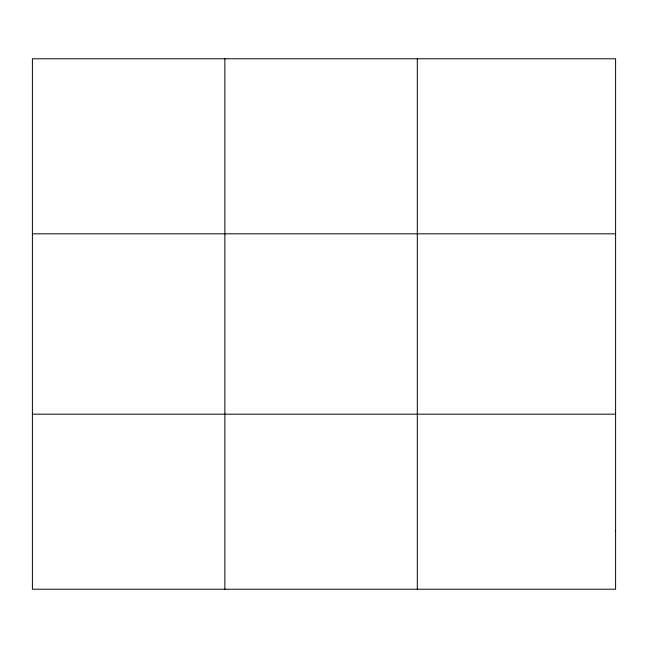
<?xml version="1.0" encoding="UTF-8"?>
<svg xmlns="http://www.w3.org/2000/svg" width="648" height="648" viewBox="0 0 648 648"><rect width="100%" height="100%" fill="white"/><g stroke="black" fill="none" stroke-linecap="round" stroke-linejoin="round"><path stroke-width="0.97" d="M224.856 58.774L224.856 589.226M417.312 58.774L417.312 589.226M32.4 233.823L615.6 233.823M32.4 414.177L615.6 414.177M615.6 530.874L615.6 589.226L32.4 589.226L32.4 58.774L615.6 58.774L615.6 530.874"/></g></svg>
